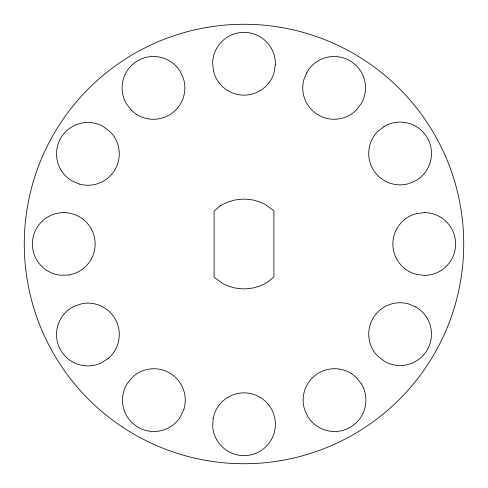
<?xml version="1.0" encoding="UTF-8"?>
<svg xmlns="http://www.w3.org/2000/svg" width="488" height="488" viewBox="0 0 488 488"><rect width="100%" height="100%" fill="white"/><g stroke="black" fill="none" stroke-linecap="round" stroke-linejoin="round"><path stroke-width="0.73" d="M213.122 418.588L212.713 426.768A31.391 31.391 0 0 0 259.512 451.54A31.391 31.391 0 0 0 262.178 398.659A31.391 31.391 0 0 0 213.122 418.588M275.385 64.209L274.201 72.316A31.391 31.391 0 0 1 213.567 71.437L212.615 63.3A31.391 31.391 0 0 1 244.451 32.367A31.391 31.391 0 0 1 275.385 64.209M306.946 72.194L303.81 79.764A31.391 31.391 0 0 0 356.325 110.087L361.315 103.584A31.391 31.391 0 0 0 349.823 60.707A31.391 31.391 0 0 0 306.946 72.194M183.878 409.316L180.475 416.77A31.391 31.391 0 0 1 137.213 426.713A31.391 31.391 0 0 1 127.264 383.452L132.486 377.132A31.391 31.391 0 0 1 183.878 409.316M220.643 205.716L214.098 210.987L214.098 277.227L222.522 283.369A44.847 44.847 0 0 0 267.357 282.284L273.902 277.013L273.902 210.773L265.478 204.631A44.847 44.847 0 0 0 220.643 205.716M383.91 126.587L377.505 131.693A31.391 31.391 0 0 0 408.779 183.647L416.288 180.377A31.391 31.391 0 0 0 426.994 137.293A31.391 31.391 0 0 0 383.91 126.587M108.513 358.192L101.681 362.724A31.391 31.391 0 0 1 59.695 348.298A31.391 31.391 0 0 1 74.121 306.318L81.886 303.707A31.391 31.391 0 0 1 108.513 358.192M424.249 212.609L416.124 213.677A31.391 31.391 0 0 0 416.124 274.323L424.249 275.391A31.391 31.391 0 0 0 455.639 244A31.391 31.391 0 0 0 424.249 212.609M68.991 274.951L60.799 275.25A31.391 31.391 0 0 1 36.679 228.116A31.391 31.391 0 0 1 89.591 226.176A31.391 31.391 0 0 1 68.991 274.951M415.806 306.946L408.236 303.81A31.391 31.391 0 0 0 377.913 356.325L384.416 361.315A31.391 31.391 0 0 0 427.293 349.823A31.391 31.391 0 0 0 415.806 306.946M79.764 184.189L72.194 181.054A31.391 31.391 0 0 1 60.707 138.177A31.391 31.391 0 0 1 103.584 126.685L110.087 131.675A31.391 31.391 0 0 1 79.764 184.189M361.413 383.91L356.307 377.505A31.391 31.391 0 0 0 304.353 408.779L307.623 416.288A31.391 31.391 0 0 0 350.707 426.994A31.391 31.391 0 0 0 361.413 383.91M131.693 110.495L126.587 104.09A31.391 31.391 0 0 1 137.293 61.006A31.391 31.391 0 0 1 180.377 71.712L183.647 79.221A31.391 31.391 0 0 1 131.693 110.495M122.268 426.933A219.734 219.734 0 0 0 463.289 257.957A219.734 219.734 0 0 0 146.443 47.11A219.734 219.734 0 0 0 122.268 426.933"/></g></svg>
